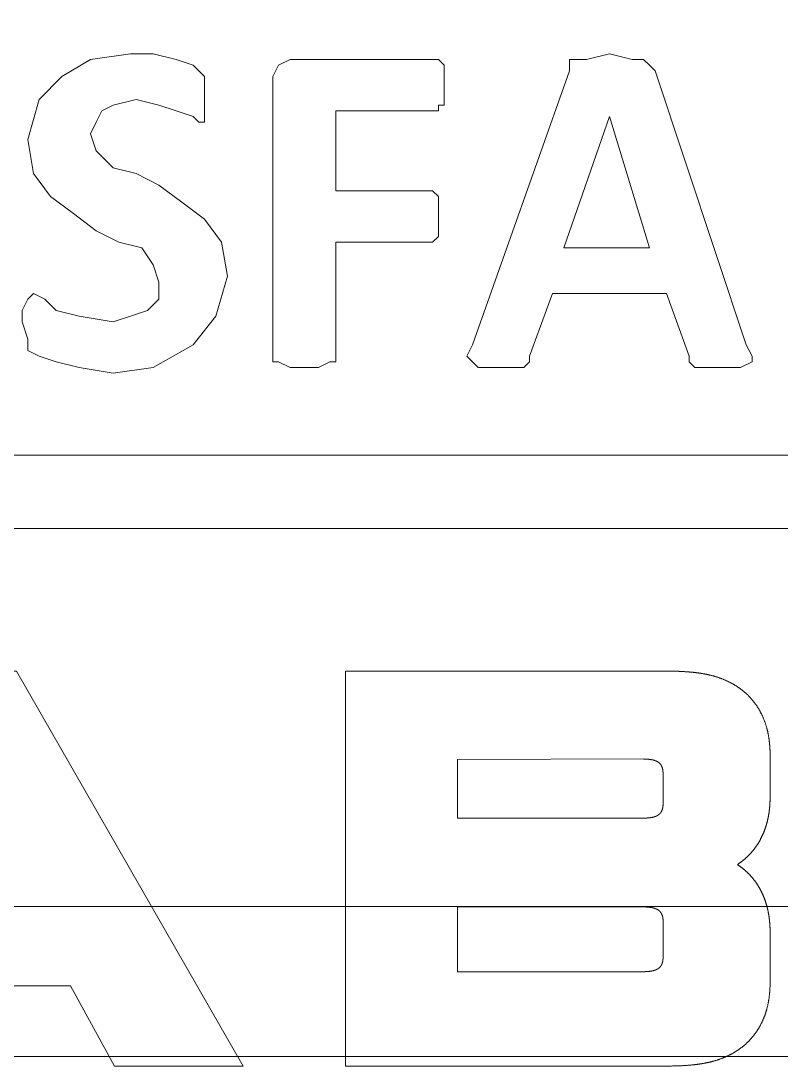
# Model space of a CAD drawing. Header units: millimetres. Extents: x 0 to 85, y -110 to 0.
# Drawn here: x 64.95 to 70.02, y -52.06 to -45.1 of the extents above; entities that cross this region are included whole.
import ezdxf

# ---------------------------------------------------------------- set-up
doc = ezdxf.new("R2010")
doc.units = ezdxf.units.MM
doc.header["$LTSCALE"] = 25.4
doc.layers.add('engraving', color=3, linetype='Continuous', lineweight=5)
doc.layers.add('helper', color=1, linetype='Continuous', lineweight=5)

msp = doc.modelspace()

# ---------------------------------------------------------------- linework, layer by layer
at = {"layer": 'engraving'}
for points in [[(44.5601, -38.3994), (44.5601, -48.4813), (83.4617, -48.4813), (83.4617, -38.3994)], [(45.0475, -38.8868), (45.0475, -47.9938), (82.9742, -47.9938), (82.9742, -38.8868)], [(62.7766, -52.0636), (63.5625, -52.0636), (63.8466, -51.5283), (65.283, -51.5283), (65.5766, -52.0636), (66.434, -52.0636), (64.9245, -49.4321), (64.2658, -49.4321)]]:
    msp.add_lwpolyline(points, close=True, dxfattribs=at)
at = {"layer": 'engraving', "lineweight": 0}
for points in [[(66.177, -45.6243), (66.177, -45.6243), (66.177, -45.5483), (66.177, -45.4723), (66.139, -45.4343), (66.101, -45.3963), (65.987, -45.3583), (65.835, -45.3203), (65.683, -45.3203), (65.417, -45.3583), (65.227, -45.4723), (65.075, -45.6243), (64.9989, -45.8903), (65.0369, -46.1183), (65.151, -46.2704), (65.303, -46.3844), (65.455, -46.4984), (65.607, -46.5744), (65.759, -46.6124), (65.835, -46.7264), (65.873, -46.8404), (65.873, -46.9544), (65.797, -47.0304), (65.683, -47.0684), (65.569, -47.1064), (65.341, -47.0684), (65.189, -47.0304), (65.113, -46.9544), (65.0369, -46.9164), (64.9989, -46.9544), (64.9609, -47.0304), (64.9609, -47.1064), (64.9989, -47.2204), (64.9989, -47.2964), (65.075, -47.3344), (65.189, -47.3724), (65.341, -47.4104), (65.569, -47.4484), (65.835, -47.4104), (66.101, -47.2584), (66.253, -47.0684), (66.3291, -46.8024), (66.291, -46.5744), (66.177, -46.4224), (66.025, -46.3084), (65.873, -46.1943), (65.721, -46.1183), (65.569, -46.0803), (65.455, -45.9663), (65.417, -45.8523), (65.455, -45.7763), (65.493, -45.7003), (65.569, -45.6623), (65.721, -45.6243), (65.873, -45.6623), (65.987, -45.7003), (66.101, -45.7383), (66.139, -45.7763), (66.177, -45.7763), (66.177, -45.7383), (66.177, -45.7003)], [(69.1793, -45.4343), (69.1413, -45.3963), (69.1033, -45.3583), (69.0273, -45.3583), (68.8753, -45.3203), (68.7232, -45.3583), (68.6472, -45.3583), (68.6092, -45.3583), (68.6092, -45.4343), (67.9632, -47.2584), (67.9252, -47.3344), (67.9632, -47.3724), (68.0012, -47.4104), (68.1152, -47.4104), (68.2292, -47.4104), (68.3052, -47.4104), (68.3432, -47.3724), (68.3432, -47.3344), (68.4952, -46.9164), (69.2553, -46.9164), (69.4073, -47.3344), (69.4073, -47.3724), (69.4453, -47.4104), (69.5213, -47.4104), (69.6353, -47.4104), (69.7493, -47.4104), (69.8253, -47.3724), (69.8253, -47.3344), (69.7873, -47.2584)], [(67.7352, -45.3583), (66.7471, -45.3583), (66.6711, -45.3963), (66.6331, -45.4723), (66.6331, -47.3344), (66.6331, -47.3724), (66.6711, -47.3724), (66.7471, -47.4104), (66.8611, -47.4104), (66.9371, -47.4104), (67.0131, -47.3724), (67.0511, -47.3724), (67.0511, -47.3344), (67.0511, -46.5744), (67.6972, -46.5744), (67.6972, -46.5744), (67.7352, -46.5364), (67.7352, -46.4984), (67.7352, -46.4224), (67.7352, -46.3084), (67.7352, -46.2704), (67.6972, -46.2323), (67.6972, -46.2323), (67.0511, -46.2323), (67.0511, -45.7003), (67.7352, -45.7003), (67.7352, -45.6623), (67.7732, -45.6623), (67.7732, -45.5863), (67.7732, -45.5103), (67.7732, -45.4343), (67.7732, -45.3963), (67.7352, -45.3583)], [(68.5712, -46.6124), (68.8753, -45.7383), (69.1413, -46.6124)]]:
    msp.add_lwpolyline(points, close=True, dxfattribs=at)
at = {"layer": 'engraving'}
for points in [[(67.1162, -49.4321), (67.1162, -52.0636), (69.2565, -52.0636), (69.265, -52.0634), (69.2731, -52.0633), (69.2808, -52.0631), (69.288, -52.063), (69.2949, -52.0628), (69.3014, -52.0627), (69.3076, -52.0625), (69.3134, -52.0624), (69.3189, -52.0622), (69.3241, -52.0621), (69.3291, -52.0619), (69.3338, -52.0618), (69.3382, -52.0616), (69.3425, -52.0615), (69.3465, -52.0613), (69.3503, -52.0612), (69.354, -52.061), (69.3575, -52.0608), (69.3609, -52.0607), (69.3641, -52.0605), (69.3673, -52.0603), (69.3704, -52.0601), (69.3734, -52.06), (69.3764, -52.0598), (69.3793, -52.0596), (69.3822, -52.0594), (69.3852, -52.0592), (69.3881, -52.059), (69.391, -52.0588), (69.394, -52.0585), (69.3969, -52.0583), (69.3999, -52.0581), (69.4028, -52.0579), (69.4058, -52.0576), (69.4088, -52.0574), (69.4117, -52.0571), (69.4147, -52.0569), (69.4177, -52.0566), (69.4207, -52.0563), (69.4236, -52.0561), (69.4266, -52.0558), (69.4296, -52.0555), (69.4326, -52.0552), (69.4356, -52.0549), (69.4386, -52.0545), (69.4417, -52.0542), (69.4447, -52.0539), (69.4477, -52.0535), (69.4507, -52.0532), (69.4537, -52.0528), (69.4568, -52.0524), (69.4598, -52.052), (69.4628, -52.0517), (69.4659, -52.0512), (69.4689, -52.0508), (69.472, -52.0504), (69.475, -52.05), (69.4781, -52.0495), (69.4812, -52.0491), (69.4842, -52.0486), (69.4873, -52.0481), (69.4904, -52.0476), (69.4934, -52.0471), (69.4965, -52.0466), (69.4996, -52.0461), (69.5027, -52.0455), (69.5058, -52.045), (69.5088, -52.0444), (69.5119, -52.0438), (69.515, -52.0432), (69.5181, -52.0426), (69.5212, -52.042), (69.5243, -52.0414), (69.5274, -52.0407), (69.5306, -52.04), (69.5337, -52.0394), (69.5368, -52.0387), (69.5399, -52.0379), (69.543, -52.0372), (69.5461, -52.0365), (69.5493, -52.0357), (69.5524, -52.0349), (69.5555, -52.0341), (69.5586, -52.0333), (69.5618, -52.0325), (69.5649, -52.0316), (69.568, -52.0308), (69.5712, -52.0299), (69.5743, -52.029), (69.5774, -52.0281), (69.5806, -52.0271), (69.5837, -52.0262), (69.5868, -52.0252), (69.5899, -52.0242), (69.5931, -52.0232), (69.5962, -52.0222), (69.5993, -52.0212), (69.6024, -52.0201), (69.6055, -52.0191), (69.6086, -52.018), (69.6117, -52.0169), (69.6148, -52.0157), (69.6179, -52.0146), (69.621, -52.0134), (69.6241, -52.0122), (69.6272, -52.011), (69.6303, -52.0098), (69.6333, -52.0086), (69.6364, -52.0073), (69.6395, -52.0061), (69.6425, -52.0048), (69.6456, -52.0035), (69.6486, -52.0021), (69.6517, -52.0008), (69.6547, -51.9994), (69.6578, -51.998), (69.6608, -51.9966), (69.6638, -51.9952), (69.6668, -51.9937), (69.6698, -51.9923), (69.6729, -51.9908), (69.6759, -51.9893), (69.6788, -51.9878), (69.6818, -51.9862), (69.6848, -51.9847), (69.6878, -51.9831), (69.6908, -51.9815), (69.6937, -51.9798), (69.6967, -51.9782), (69.6996, -51.9765), (69.7026, -51.9748), (69.7055, -51.9731), (69.7084, -51.9714), (69.7113, -51.9697), (69.7142, -51.9679), (69.7171, -51.9661), (69.72, -51.9643), (69.7229, -51.9624), (69.7258, -51.9606), (69.7286, -51.9587), (69.7315, -51.9568), (69.7343, -51.9549), (69.7372, -51.9529), (69.74, -51.951), (69.7428, -51.949), (69.7456, -51.947), (69.7484, -51.9449), (69.7512, -51.9429), (69.7539, -51.9408), (69.7567, -51.9387), (69.7594, -51.9366), (69.7622, -51.9344), (69.7649, -51.9322), (69.7676, -51.9301), (69.7703, -51.9278), (69.773, -51.9256), (69.7756, -51.9233), (69.7783, -51.921), (69.7809, -51.9187), (69.7835, -51.9164), (69.7861, -51.9141), (69.7887, -51.9117), (69.7913, -51.9093), (69.7938, -51.9069), (69.7963, -51.9045), (69.7988, -51.902), (69.8013, -51.8995), (69.8038, -51.8971), (69.8063, -51.8946), (69.8087, -51.892), (69.8111, -51.8895), (69.8135, -51.8869), (69.8159, -51.8843), (69.8182, -51.8817), (69.8206, -51.8791), (69.8229, -51.8765), (69.8252, -51.8738), (69.8275, -51.8711), (69.8297, -51.8684), (69.8319, -51.8657), (69.8342, -51.863), (69.8364, -51.8603), (69.8385, -51.8575), (69.8407, -51.8547), (69.8428, -51.8519), (69.8449, -51.8491), (69.847, -51.8462), (69.8491, -51.8434), (69.8511, -51.8405), (69.8531, -51.8376), (69.8551, -51.8347), (69.8571, -51.8318), (69.8591, -51.8289), (69.861, -51.8259), (69.8629, -51.823), (69.8647, -51.82), (69.8666, -51.8171), (69.8684, -51.8141), (69.8702, -51.8111), (69.872, -51.8081), (69.8737, -51.8051), (69.8754, -51.8021), (69.8771, -51.7991), (69.8788, -51.796), (69.8804, -51.793), (69.8821, -51.79), (69.8837, -51.7869), (69.8852, -51.7838), (69.8868, -51.7808), (69.8883, -51.7777), (69.8898, -51.7746), (69.8913, -51.7715), (69.8928, -51.7684), (69.8942, -51.7653), (69.8956, -51.7622), (69.897, -51.7591), (69.8984, -51.756), (69.8997, -51.7529), (69.9011, -51.7498), (69.9024, -51.7466), (69.9036, -51.7435), (69.9049, -51.7403), (69.9061, -51.7372), (69.9074, -51.7341), (69.9086, -51.7309), (69.9097, -51.7277), (69.9109, -51.7246), (69.912, -51.7214), (69.9131, -51.7182), (69.9142, -51.715), (69.9153, -51.7118), (69.9164, -51.7087), (69.9174, -51.7055), (69.9184, -51.7023), (69.9194, -51.6991), (69.9204, -51.6958), (69.9213, -51.6926), (69.9223, -51.6894), (69.9232, -51.6862), (69.9241, -51.683), (69.9249, -51.6797), (69.9258, -51.6765), (69.9266, -51.6732), (69.9274, -51.67), (69.9282, -51.6668), (69.929, -51.6635), (69.9298, -51.6603), (69.9305, -51.657), (69.9312, -51.6537), (69.9319, -51.6505), (69.9326, -51.6472), (69.9332, -51.644), (69.9339, -51.6407), (69.9345, -51.6374), (69.9351, -51.6341), (69.9357, -51.6309), (69.9362, -51.6276), (69.9368, -51.6243), (69.9373, -51.621), (69.9378, -51.6178), (69.9383, -51.6145), (69.9387, -51.6113), (69.9392, -51.608), (69.9396, -51.6048), (69.94, -51.6016), (69.9404, -51.5984), (69.9407, -51.5952), (69.9411, -51.592), (69.9414, -51.5888), (69.9418, -51.5857), (69.9421, -51.5825), (69.9424, -51.5794), (69.9426, -51.5763), (69.9429, -51.5731), (69.9432, -51.57), (69.9434, -51.567), (69.9436, -51.5639), (69.9438, -51.5608), (69.9441, -51.5578), (69.9443, -51.5547), (69.9444, -51.5517), (69.9446, -51.5487), (69.9448, -51.5457), (69.945, -51.5426), (69.9451, -51.5396), (69.9453, -51.5366), (69.9454, -51.5336), (69.9456, -51.5305), (69.9457, -51.5275), (69.9459, -51.5244), (69.946, -51.5213), (69.9461, -51.5182), (69.9462, -51.5151), (69.9464, -51.512), (69.9465, -51.5088), (69.9466, -51.5057), (69.9467, -51.5024), (69.9468, -51.4992), (69.9469, -51.4959), (69.9471, -51.181), (69.947, -51.1789), (69.9469, -51.1769), (69.9469, -51.1748), (69.9468, -51.1727), (69.9467, -51.1706), (69.9466, -51.1685), (69.9465, -51.1664), (69.9464, -51.1643), (69.9463, -51.1622), (69.9463, -51.16), (69.9462, -51.1579), (69.9461, -51.1558), (69.946, -51.1536), (69.9459, -51.1515), (69.9458, -51.1493), (69.9457, -51.1471), (69.9456, -51.1449), (69.9455, -51.1427), (69.9453, -51.1406), (69.9452, -51.1384), (69.9451, -51.1361), (69.945, -51.1339), (69.9448, -51.1317), (69.9447, -51.1295), (69.9446, -51.1272), (69.9444, -51.125), (69.9443, -51.1227), (69.9441, -51.1205), (69.944, -51.1182), (69.9438, -51.116), (69.9436, -51.1137), (69.9434, -51.1114), (69.9433, -51.1091), (69.9431, -51.1068), (69.9429, -51.1045), (69.9427, -51.1022), (69.9424, -51.0999), (69.9422, -51.0975), (69.942, -51.0952), (69.9418, -51.0929), (69.9415, -51.0905), (69.9413, -51.0882), (69.941, -51.0858), (69.9407, -51.0835), (69.9405, -51.0811), (69.9402, -51.0787), (69.9399, -51.0763), (69.9396, -51.0739), (69.9392, -51.0715), (69.9389, -51.0691), (69.9386, -51.0667), (69.9382, -51.0643), (69.9379, -51.0619), (69.9375, -51.0595), (69.9371, -51.057), (69.9367, -51.0546), (69.9363, -51.0522), (69.9359, -51.0497), (69.9355, -51.0473), (69.935, -51.0449), (69.9346, -51.0425), (69.9341, -51.04), (69.9336, -51.0376), (69.9332, -51.0352), (69.9327, -51.0328), (69.9322, -51.0304), (69.9317, -51.0279), (69.9311, -51.0255), (69.9306, -51.0231), (69.9301, -51.0207), (69.9295, -51.0183), (69.9289, -51.0159), (69.9284, -51.0135), (69.9278, -51.0111), (69.9272, -51.0087), (69.9266, -51.0063), (69.9259, -51.0039), (69.9253, -51.0015), (69.9247, -50.9991), (69.924, -50.9967), (69.9233, -50.9943), (69.9227, -50.9919), (69.922, -50.9895), (69.9213, -50.9871), (69.9206, -50.9847), (69.9199, -50.9824), (69.9191, -50.98), (69.9184, -50.9776), (69.9176, -50.9752), (69.9169, -50.9729), (69.9161, -50.9705), (69.9153, -50.9681), (69.9145, -50.9658), (69.9137, -50.9634), (69.9129, -50.961), (69.9121, -50.9587), (69.9112, -50.9563), (69.9104, -50.954), (69.9095, -50.9516), (69.9086, -50.9493), (69.9077, -50.947), (69.9068, -50.9446), (69.9059, -50.9423), (69.905, -50.94), (69.9041, -50.9376), (69.9031, -50.9353), (69.9022, -50.933), (69.9012, -50.9307), (69.9002, -50.9284), (69.8992, -50.926), (69.8982, -50.9237), (69.8972, -50.9214), (69.8962, -50.9191), (69.8951, -50.9168), (69.8941, -50.9145), (69.893, -50.9122), (69.8919, -50.9099), (69.8908, -50.9076), (69.8897, -50.9053), (69.8886, -50.9031), (69.8875, -50.9008), (69.8864, -50.8985), (69.8852, -50.8962), (69.884, -50.894), (69.8828, -50.8917), (69.8817, -50.8894), (69.8804, -50.8872), (69.8792, -50.8849), (69.878, -50.8827), (69.8767, -50.8804), (69.8755, -50.8782), (69.8742, -50.876), (69.8729, -50.8737), (69.8716, -50.8715), (69.8703, -50.8693), (69.869, -50.8671), (69.8676, -50.8649), (69.8663, -50.8627), (69.8649, -50.8605), (69.8635, -50.8583), (69.8621, -50.8561), (69.8607, -50.8539), (69.8593, -50.8517), (69.8579, -50.8496), (69.8564, -50.8474), (69.8549, -50.8452), (69.8535, -50.8431), (69.852, -50.8409), (69.8505, -50.8388), (69.8489, -50.8367), (69.8474, -50.8346), (69.8459, -50.8325), (69.8443, -50.8304), (69.8427, -50.8283), (69.8412, -50.8262), (69.8396, -50.8241), (69.838, -50.8221), (69.8363, -50.82), (69.8347, -50.818), (69.8331, -50.816), (69.8314, -50.8139), (69.8298, -50.8119), (69.8281, -50.8099), (69.8264, -50.808), (69.8247, -50.806), (69.823, -50.804), (69.8213, -50.8021), (69.8196, -50.8001), (69.8178, -50.7982), (69.8161, -50.7962), (69.8143, -50.7943), (69.8126, -50.7924), (69.8108, -50.7905), (69.809, -50.7886), (69.8072, -50.7868), (69.8054, -50.7849), (69.8036, -50.783), (69.8017, -50.7812), (69.7999, -50.7794), (69.798, -50.7776), (69.7962, -50.7757), (69.7943, -50.7739), (69.7924, -50.7722), (69.7905, -50.7704), (69.7886, -50.7686), (69.7867, -50.7669), (69.7848, -50.7651), (69.7829, -50.7634), (69.7809, -50.7617), (69.779, -50.7599), (69.777, -50.7582), (69.775, -50.7566), (69.773, -50.7549), (69.7711, -50.7532), (69.7691, -50.7516), (69.7671, -50.7499), (69.7651, -50.7483), (69.763, -50.7467), (69.761, -50.7451), (69.759, -50.7435), (69.757, -50.7419), (69.7549, -50.7404), (69.7529, -50.7388), (69.7508, -50.7373), (69.7488, -50.7358), (69.7467, -50.7343), (69.7446, -50.7328), (69.7425, -50.7313), (69.7405, -50.7298), (69.7384, -50.7283), (69.7363, -50.7269), (69.7342, -50.7254), (69.7321, -50.724), (69.73, -50.7226), (69.7278, -50.7212), (69.73, -50.7198), (69.7321, -50.7184), (69.7342, -50.717), (69.7363, -50.7155), (69.7384, -50.7141), (69.7405, -50.7126), (69.7425, -50.7111), (69.7446, -50.7097), (69.7467, -50.7082), (69.7488, -50.7066), (69.7508, -50.7051), (69.7529, -50.7036), (69.7549, -50.702), (69.757, -50.7005), (69.759, -50.6989), (69.761, -50.6973), (69.763, -50.6957), (69.7651, -50.6941), (69.7671, -50.6925), (69.7691, -50.6908), (69.7711, -50.6892), (69.773, -50.6875), (69.775, -50.6859), (69.777, -50.6842), (69.779, -50.6825), (69.7809, -50.6808), (69.7829, -50.679), (69.7848, -50.6773), (69.7867, -50.6756), (69.7886, -50.6738), (69.7905, -50.672), (69.7924, -50.6703), (69.7943, -50.6685), (69.7962, -50.6667), (69.798, -50.6649), (69.7999, -50.663), (69.8017, -50.6612), (69.8036, -50.6594), (69.8054, -50.6575), (69.8072, -50.6556), (69.809, -50.6538), (69.8108, -50.6519), (69.8126, -50.65), (69.8143, -50.6481), (69.8161, -50.6462), (69.8178, -50.6442), (69.8196, -50.6423), (69.8213, -50.6404), (69.823, -50.6384), (69.8247, -50.6364), (69.8264, -50.6345), (69.8281, -50.6325), (69.8298, -50.6305), (69.8314, -50.6285), (69.8331, -50.6264), (69.8347, -50.6244), (69.8363, -50.6224), (69.838, -50.6203), (69.8396, -50.6183), (69.8412, -50.6162), (69.8427, -50.6141), (69.8443, -50.612), (69.8459, -50.61), (69.8474, -50.6078), (69.8489, -50.6057), (69.8505, -50.6036), (69.852, -50.6015), (69.8535, -50.5993), (69.8549, -50.5972), (69.8564, -50.595), (69.8579, -50.5929), (69.8593, -50.5907), (69.8607, -50.5885), (69.8621, -50.5863), (69.8635, -50.5841), (69.8649, -50.5819), (69.8663, -50.5797), (69.8676, -50.5775), (69.869, -50.5753), (69.8703, -50.5731), (69.8716, -50.5709), (69.8729, -50.5687), (69.8742, -50.5665), (69.8755, -50.5642), (69.8767, -50.562), (69.878, -50.5597), (69.8792, -50.5575), (69.8804, -50.5552), (69.8817, -50.553), (69.8828, -50.5507), (69.884, -50.5485), (69.8852, -50.5462), (69.8864, -50.5439), (69.8875, -50.5416), (69.8886, -50.5394), (69.8897, -50.5371), (69.8908, -50.5348), (69.8919, -50.5325), (69.893, -50.5302), (69.8941, -50.5279), (69.8951, -50.5256), (69.8962, -50.5233), (69.8972, -50.521), (69.8982, -50.5187), (69.8992, -50.5164), (69.9002, -50.5141), (69.9012, -50.5117), (69.9022, -50.5094), (69.9031, -50.5071), (69.9041, -50.5048), (69.905, -50.5024), (69.9059, -50.5001), (69.9068, -50.4978), (69.9077, -50.4954), (69.9086, -50.4931), (69.9095, -50.4908), (69.9104, -50.4884), (69.9112, -50.4861), (69.9121, -50.4837), (69.9129, -50.4814), (69.9137, -50.479), (69.9145, -50.4767), (69.9153, -50.4743), (69.9161, -50.4719), (69.9169, -50.4696), (69.9176, -50.4672), (69.9184, -50.4648), (69.9191, -50.4624), (69.9199, -50.4601), (69.9206, -50.4577), (69.9213, -50.4553), (69.922, -50.4529), (69.9227, -50.4505), (69.9233, -50.4481), (69.924, -50.4457), (69.9247, -50.4433), (69.9253, -50.441), (69.9259, -50.4386), (69.9266, -50.4362), (69.9272, -50.4338), (69.9278, -50.4313), (69.9284, -50.4289), (69.9289, -50.4265), (69.9295, -50.4241), (69.9301, -50.4217), (69.9306, -50.4193), (69.9311, -50.4169), (69.9317, -50.4145), (69.9322, -50.4121), (69.9327, -50.4096), (69.9332, -50.4072), (69.9336, -50.4048), (69.9341, -50.4024), (69.9346, -50.4), (69.935, -50.3975), (69.9355, -50.3951), (69.9359, -50.3927), (69.9363, -50.3902), (69.9367, -50.3878), (69.9371, -50.3854), (69.9375, -50.383), (69.9379, -50.3805), (69.9382, -50.3781), (69.9386, -50.3757), (69.9389, -50.3733), (69.9392, -50.3709), (69.9396, -50.3685), (69.9399, -50.3661), (69.9402, -50.3637), (69.9405, -50.3613), (69.9407, -50.359), (69.941, -50.3566), (69.9413, -50.3542), (69.9415, -50.3519), (69.9418, -50.3495), (69.942, -50.3472), (69.9422, -50.3449), (69.9424, -50.3425), (69.9427, -50.3402), (69.9429, -50.3379), (69.9431, -50.3356), (69.9433, -50.3333), (69.9434, -50.331), (69.9436, -50.3287), (69.9438, -50.3265), (69.944, -50.3242), (69.9441, -50.3219), (69.9443, -50.3197), (69.9444, -50.3174), (69.9446, -50.3152), (69.9447, -50.3129), (69.9448, -50.3107), (69.945, -50.3085), (69.9451, -50.3063), (69.9452, -50.3041), (69.9453, -50.3019), (69.9455, -50.2997), (69.9456, -50.2975), (69.9457, -50.2953), (69.9458, -50.2932), (69.9459, -50.291), (69.946, -50.2889), (69.9461, -50.2867), (69.9462, -50.2846), (69.9463, -50.2825), (69.9463, -50.2804), (69.9464, -50.2783), (69.9465, -50.2762), (69.9466, -50.2741), (69.9467, -50.272), (69.9468, -50.27), (69.9468, -50.2679), (69.9469, -50.2659), (69.947, -50.2638), (69.9471, -50.2618), (69.9469, -49.9997), (69.9468, -49.9965), (69.9467, -49.9932), (69.9466, -49.99), (69.9465, -49.9868), (69.9464, -49.9837), (69.9462, -49.9806), (69.9461, -49.9774), (69.946, -49.9744), (69.9459, -49.9713), (69.9457, -49.9682), (69.9456, -49.9652), (69.9454, -49.9621), (69.9453, -49.9591), (69.9451, -49.9561), (69.945, -49.953), (69.9448, -49.95), (69.9446, -49.947), (69.9444, -49.944), (69.9443, -49.9409), (69.9441, -49.9379), (69.9438, -49.9349), (69.9436, -49.9318), (69.9434, -49.9287), (69.9432, -49.9256), (69.9429, -49.9225), (69.9426, -49.9194), (69.9424, -49.9163), (69.9421, -49.9132), (69.9418, -49.91), (69.9414, -49.9069), (69.9411, -49.9037), (69.9407, -49.9005), (69.9404, -49.8973), (69.94, -49.8941), (69.9396, -49.8909), (69.9392, -49.8877), (69.9387, -49.8844), (69.9383, -49.8812), (69.9378, -49.8779), (69.9373, -49.8746), (69.9368, -49.8714), (69.9362, -49.8681), (69.9357, -49.8648), (69.9351, -49.8615), (69.9345, -49.8583), (69.9339, -49.855), (69.9332, -49.8517), (69.9326, -49.8485), (69.9319, -49.8452), (69.9312, -49.8419), (69.9305, -49.8387), (69.9298, -49.8354), (69.929, -49.8322), (69.9282, -49.8289), (69.9274, -49.8257), (69.9266, -49.8224), (69.9258, -49.8192), (69.9249, -49.816), (69.9241, -49.8127), (69.9232, -49.8095), (69.9223, -49.8063), (69.9213, -49.8031), (69.9204, -49.7998), (69.9194, -49.7966), (69.9184, -49.7934), (69.9174, -49.7902), (69.9164, -49.787), (69.9153, -49.7838), (69.9142, -49.7806), (69.9131, -49.7775), (69.912, -49.7743), (69.9109, -49.7711), (69.9097, -49.7679), (69.9086, -49.7648), (69.9074, -49.7616), (69.9061, -49.7585), (69.9049, -49.7553), (69.9036, -49.7522), (69.9024, -49.7491), (69.9011, -49.7459), (69.8997, -49.7428), (69.8984, -49.7397), (69.897, -49.7366), (69.8956, -49.7335), (69.8942, -49.7303), (69.8928, -49.7272), (69.8913, -49.7242), (69.8898, -49.7211), (69.8883, -49.718), (69.8868, -49.7149), (69.8852, -49.7118), (69.8837, -49.7088), (69.8821, -49.7057), (69.8804, -49.7027), (69.8788, -49.6996), (69.8771, -49.6966), (69.8754, -49.6936), (69.8737, -49.6906), (69.872, -49.6876), (69.8702, -49.6846), (69.8684, -49.6816), (69.8666, -49.6786), (69.8647, -49.6756), (69.8629, -49.6727), (69.861, -49.6697), (69.8591, -49.6668), (69.8571, -49.6639), (69.8551, -49.661), (69.8531, -49.6581), (69.8511, -49.6552), (69.8491, -49.6523), (69.847, -49.6494), (69.8449, -49.6466), (69.8428, -49.6438), (69.8407, -49.641), (69.8385, -49.6382), (69.8364, -49.6354), (69.8342, -49.6327), (69.8319, -49.63), (69.8297, -49.6272), (69.8275, -49.6245), (69.8252, -49.6219), (69.8229, -49.6192), (69.8206, -49.6166), (69.8182, -49.614), (69.8159, -49.6113), (69.8135, -49.6088), (69.8111, -49.6062), (69.8087, -49.6037), (69.8063, -49.6011), (69.8038, -49.5986), (69.8013, -49.5961), (69.7988, -49.5937), (69.7963, -49.5912), (69.7938, -49.5888), (69.7913, -49.5864), (69.7887, -49.584), (69.7861, -49.5816), (69.7835, -49.5793), (69.7809, -49.5769), (69.7783, -49.5746), (69.7756, -49.5724), (69.773, -49.5701), (69.7703, -49.5678), (69.7676, -49.5656), (69.7649, -49.5634), (69.7622, -49.5613), (69.7594, -49.5591), (69.7567, -49.557), (69.7539, -49.5549), (69.7512, -49.5528), (69.7484, -49.5508), (69.7456, -49.5487), (69.7428, -49.5467), (69.74, -49.5447), (69.7372, -49.5427), (69.7343, -49.5408), (69.7315, -49.5389), (69.7286, -49.537), (69.7258, -49.5351), (69.7229, -49.5332), (69.72, -49.5314), (69.7171, -49.5296), (69.7142, -49.5278), (69.7113, -49.526), (69.7084, -49.5243), (69.7055, -49.5226), (69.7026, -49.5208), (69.6996, -49.5192), (69.6967, -49.5175), (69.6937, -49.5158), (69.6908, -49.5142), (69.6878, -49.5126), (69.6848, -49.511), (69.6818, -49.5095), (69.6788, -49.5079), (69.6759, -49.5064), (69.6729, -49.5049), (69.6698, -49.5034), (69.6668, -49.5019), (69.6638, -49.5005), (69.6608, -49.4991), (69.6578, -49.4977), (69.6547, -49.4963), (69.6517, -49.4949), (69.6486, -49.4936), (69.6456, -49.4922), (69.6425, -49.4909), (69.6395, -49.4896), (69.6364, -49.4884), (69.6333, -49.4871), (69.6303, -49.4859), (69.6272, -49.4846), (69.6241, -49.4834), (69.621, -49.4823), (69.6179, -49.4811), (69.6148, -49.48), (69.6117, -49.4788), (69.6086, -49.4777), (69.6055, -49.4766), (69.6024, -49.4756), (69.5993, -49.4745), (69.5962, -49.4735), (69.5931, -49.4724), (69.5899, -49.4714), (69.5868, -49.4705), (69.5837, -49.4695), (69.5806, -49.4685), (69.5774, -49.4676), (69.5743, -49.4667), (69.5712, -49.4658), (69.568, -49.4649), (69.5649, -49.464), (69.5618, -49.4632), (69.5586, -49.4624), (69.5555, -49.4616), (69.5524, -49.4608), (69.5493, -49.46), (69.5461, -49.4592), (69.543, -49.4585), (69.5399, -49.4577), (69.5368, -49.457), (69.5337, -49.4563), (69.5306, -49.4556), (69.5274, -49.455), (69.5243, -49.4543), (69.5212, -49.4537), (69.5181, -49.4531), (69.515, -49.4525), (69.5119, -49.4519), (69.5088, -49.4513), (69.5058, -49.4507), (69.5027, -49.4502), (69.4996, -49.4496), (69.4965, -49.4491), (69.4934, -49.4486), (69.4904, -49.4481), (69.4873, -49.4476), (69.4842, -49.4471), (69.4812, -49.4466), (69.4781, -49.4462), (69.475, -49.4457), (69.472, -49.4453), (69.4689, -49.4448), (69.4659, -49.4444), (69.4628, -49.444), (69.4598, -49.4436), (69.4568, -49.4433), (69.4537, -49.4429), (69.4507, -49.4425), (69.4477, -49.4422), (69.4447, -49.4418), (69.4417, -49.4415), (69.4386, -49.4412), (69.4356, -49.4408), (69.4326, -49.4405), (69.4296, -49.4402), (69.4266, -49.4399), (69.4236, -49.4396), (69.4207, -49.4394), (69.4177, -49.4391), (69.4147, -49.4388), (69.4117, -49.4386), (69.4088, -49.4383), (69.4058, -49.4381), (69.4028, -49.4378), (69.3999, -49.4376), (69.3969, -49.4374), (69.394, -49.4371), (69.391, -49.4369), (69.3881, -49.4367), (69.3852, -49.4365), (69.3822, -49.4363), (69.3793, -49.4361), (69.3764, -49.4359), (69.3735, -49.4357), (69.3705, -49.4355), (69.3676, -49.4354), (69.3647, -49.4352), (69.3618, -49.435), (69.3588, -49.4349), (69.3559, -49.4347), (69.3529, -49.4345), (69.35, -49.4344), (69.347, -49.4342), (69.344, -49.434), (69.341, -49.4339), (69.338, -49.4337), (69.335, -49.4336), (69.3319, -49.4334), (69.3288, -49.4333), (69.3257, -49.4331), (69.3226, -49.433), (69.3195, -49.4329), (69.3163, -49.4327), (69.3131, -49.4326), (69.3098, -49.4324), (69.3066, -49.4323), (69.3033, -49.4321), (67.1162, -49.4321)], [(67.863, -50.0202), (67.8632, -50.4121), (69.1057, -50.4121), (69.1045, -50.4121), (69.1041, -50.4121), (69.1043, -50.4121), (69.1048, -50.412), (69.1056, -50.412), (69.1065, -50.412), (69.1074, -50.4119), (69.1083, -50.4119), (69.1091, -50.4118), (69.11, -50.4118), (69.1109, -50.4117), (69.1117, -50.4117), (69.1126, -50.4117), (69.1134, -50.4116), (69.1143, -50.4116), (69.1151, -50.4115), (69.116, -50.4115), (69.1168, -50.4114), (69.1177, -50.4114), (69.1185, -50.4113), (69.1193, -50.4113), (69.1202, -50.4112), (69.121, -50.4112), (69.1218, -50.4111), (69.1226, -50.4111), (69.1235, -50.411), (69.1243, -50.411), (69.1251, -50.4109), (69.1259, -50.4109), (69.1267, -50.4108), (69.1275, -50.4107), (69.1283, -50.4107), (69.1291, -50.4106), (69.1299, -50.4106), (69.1307, -50.4105), (69.1315, -50.4104), (69.1322, -50.4104), (69.133, -50.4103), (69.1338, -50.4103), (69.1345, -50.4102), (69.1353, -50.4101), (69.1361, -50.4101), (69.1368, -50.41), (69.1376, -50.4099), (69.1383, -50.4098), (69.1391, -50.4098), (69.1398, -50.4097), (69.1406, -50.4096), (69.1413, -50.4095), (69.142, -50.4094), (69.1428, -50.4094), (69.1435, -50.4093), (69.1442, -50.4092), (69.1449, -50.4091), (69.1457, -50.409), (69.1464, -50.4089), (69.1471, -50.4088), (69.1478, -50.4087), (69.1485, -50.4087), (69.1492, -50.4086), (69.1499, -50.4085), (69.1506, -50.4084), (69.1513, -50.4083), (69.1519, -50.4082), (69.1526, -50.408), (69.1533, -50.4079), (69.154, -50.4078), (69.1546, -50.4077), (69.1553, -50.4076), (69.156, -50.4075), (69.1566, -50.4074), (69.1573, -50.4073), (69.1579, -50.4071), (69.1586, -50.407), (69.1592, -50.4069), (69.1598, -50.4068), (69.1605, -50.4067), (69.1611, -50.4065), (69.1617, -50.4064), (69.1624, -50.4063), (69.163, -50.4061), (69.1636, -50.406), (69.1642, -50.4059), (69.1648, -50.4057), (69.1654, -50.4056), (69.166, -50.4054), (69.1666, -50.4053), (69.1672, -50.4051), (69.1678, -50.405), (69.1684, -50.4048), (69.169, -50.4047), (69.1696, -50.4045), (69.1702, -50.4044), (69.1707, -50.4042), (69.1713, -50.4041), (69.1719, -50.4039), (69.1725, -50.4037), (69.173, -50.4036), (69.1736, -50.4034), (69.1742, -50.4032), (69.1747, -50.403), (69.1753, -50.4029), (69.1758, -50.4027), (69.1764, -50.4025), (69.177, -50.4023), (69.1775, -50.4021), (69.1781, -50.4019), (69.1786, -50.4017), (69.1792, -50.4015), (69.1797, -50.4013), (69.1802, -50.4011), (69.1808, -50.4009), (69.1813, -50.4007), (69.1819, -50.4005), (69.1824, -50.4003), (69.1829, -50.4001), (69.1834, -50.3999), (69.184, -50.3997), (69.1845, -50.3995), (69.185, -50.3992), (69.1855, -50.399), (69.1861, -50.3988), (69.1866, -50.3986), (69.1871, -50.3983), (69.1876, -50.3981), (69.1881, -50.3979), (69.1886, -50.3976), (69.1891, -50.3974), (69.1896, -50.3972), (69.1901, -50.3969), (69.1906, -50.3967), (69.1911, -50.3964), (69.1915, -50.3962), (69.192, -50.3959), (69.1925, -50.3957), (69.193, -50.3954), (69.1934, -50.3952), (69.1939, -50.3949), (69.1944, -50.3947), (69.1948, -50.3944), (69.1953, -50.3941), (69.1957, -50.3939), (69.1962, -50.3936), (69.1966, -50.3934), (69.1971, -50.3931), (69.1975, -50.3928), (69.198, -50.3925), (69.1984, -50.3923), (69.1988, -50.392), (69.1993, -50.3917), (69.1997, -50.3915), (69.2001, -50.3912), (69.2005, -50.3909), (69.2009, -50.3906), (69.2013, -50.3903), (69.2017, -50.3901), (69.2021, -50.3898), (69.2025, -50.3895), (69.2029, -50.3892), (69.2033, -50.3889), (69.2037, -50.3886), (69.2041, -50.3883), (69.2044, -50.388), (69.2048, -50.3878), (69.2052, -50.3875), (69.2055, -50.3872), (69.2059, -50.3869), (69.2063, -50.3866), (69.2066, -50.3863), (69.207, -50.386), (69.2073, -50.3857), (69.2076, -50.3854), (69.208, -50.3851), (69.2083, -50.3848), (69.2087, -50.3845), (69.209, -50.3842), (69.2093, -50.3838), (69.2096, -50.3835), (69.21, -50.3832), (69.2103, -50.3829), (69.2106, -50.3826), (69.2109, -50.3822), (69.2113, -50.3819), (69.2116, -50.3816), (69.2119, -50.3813), (69.2122, -50.3809), (69.2125, -50.3806), (69.2128, -50.3803), (69.2131, -50.3799), (69.2134, -50.3796), (69.2137, -50.3792), (69.214, -50.3789), (69.2143, -50.3786), (69.2146, -50.3782), (69.2149, -50.3779), (69.2151, -50.3775), (69.2154, -50.3772), (69.2157, -50.3768), (69.216, -50.3765), (69.2162, -50.3761), (69.2165, -50.3757), (69.2168, -50.3754), (69.217, -50.375), (69.2173, -50.3747), (69.2175, -50.3743), (69.2178, -50.3739), (69.218, -50.3736), (69.2183, -50.3732), (69.2185, -50.3728), (69.2188, -50.3724), (69.219, -50.3721), (69.2193, -50.3717), (69.2195, -50.3713), (69.2197, -50.3709), (69.22, -50.3705), (69.2202, -50.3701), (69.2205, -50.3697), (69.2207, -50.3693), (69.2209, -50.3689), (69.2212, -50.3684), (69.2214, -50.368), (69.2216, -50.3676), (69.2218, -50.3672), (69.2221, -50.3667), (69.2223, -50.3663), (69.2225, -50.3658), (69.2227, -50.3654), (69.223, -50.3649), (69.2232, -50.3645), (69.2234, -50.364), (69.2236, -50.3636), (69.2238, -50.3631), (69.224, -50.3626), (69.2242, -50.3622), (69.2244, -50.3617), (69.2247, -50.3612), (69.2249, -50.3607), (69.2251, -50.3602), (69.2253, -50.3597), (69.2255, -50.3593), (69.2256, -50.3588), (69.2258, -50.3583), (69.226, -50.3578), (69.2262, -50.3573), (69.2264, -50.3568), (69.2266, -50.3563), (69.2268, -50.3557), (69.2269, -50.3552), (69.2271, -50.3547), (69.2273, -50.3542), (69.2275, -50.3537), (69.2276, -50.3532), (69.2278, -50.3527), (69.2279, -50.3521), (69.2281, -50.3516), (69.2283, -50.3511), (69.2284, -50.3506), (69.2286, -50.35), (69.2287, -50.3495), (69.2289, -50.349), (69.229, -50.3484), (69.2291, -50.3479), (69.2293, -50.3474), (69.2294, -50.3468), (69.2295, -50.3463), (69.2297, -50.3458), (69.2298, -50.3452), (69.2299, -50.3447), (69.23, -50.3441), (69.2301, -50.3436), (69.2303, -50.3431), (69.2304, -50.3425), (69.2305, -50.342), (69.2306, -50.3414), (69.2307, -50.3409), (69.2308, -50.3403), (69.2309, -50.3398), (69.231, -50.3392), (69.2311, -50.3387), (69.2311, -50.3381), (69.2312, -50.3375), (69.2313, -50.337), (69.2314, -50.3364), (69.2315, -50.3358), (69.2315, -50.3352), (69.2316, -50.3346), (69.2317, -50.334), (69.2318, -50.3334), (69.2318, -50.3328), (69.2319, -50.3322), (69.232, -50.3315), (69.232, -50.3309), (69.2321, -50.3302), (69.2322, -50.3296), (69.2322, -50.3289), (69.2323, -50.3282), (69.2323, -50.3275), (69.2324, -50.3268), (69.2324, -50.3261), (69.2325, -50.3254), (69.2325, -50.3247), (69.2326, -50.324), (69.2326, -50.3232), (69.2327, -50.3225), (69.2327, -50.3217), (69.2328, -50.321), (69.2328, -50.3202), (69.2329, -50.3195), (69.2329, -50.3187), (69.2329, -50.318), (69.233, -50.3173), (69.233, -50.3166), (69.233, -50.3159), (69.2331, -50.3152), (69.2331, -50.3145), (69.2331, -50.3139), (69.2332, -50.3133), (69.2332, -50.3128), (69.2332, -50.3122), (69.2333, -50.3118), (69.2333, -50.3113), (69.2333, -50.3109), (69.2334, -50.3106), (69.2331, -50.1193), (69.2331, -50.1189), (69.2331, -50.1185), (69.233, -50.1181), (69.233, -50.1176), (69.233, -50.1171), (69.233, -50.1165), (69.2329, -50.1159), (69.2329, -50.1153), (69.2329, -50.1146), (69.2328, -50.114), (69.2328, -50.1133), (69.2328, -50.1126), (69.2327, -50.1118), (69.2327, -50.1111), (69.2326, -50.1103), (69.2326, -50.1096), (69.2326, -50.1088), (69.2325, -50.1081), (69.2325, -50.1073), (69.2324, -50.1066), (69.2324, -50.1059), (69.2323, -50.1051), (69.2323, -50.1044), (69.2322, -50.1037), (69.2322, -50.103), (69.2321, -50.1023), (69.2321, -50.1016), (69.232, -50.1009), (69.2319, -50.1003), (69.2319, -50.0996), (69.2318, -50.099), (69.2318, -50.0983), (69.2317, -50.0977), (69.2316, -50.097), (69.2316, -50.0964), (69.2315, -50.0958), (69.2314, -50.0952), (69.2313, -50.0946), (69.2313, -50.094), (69.2312, -50.0934), (69.2311, -50.0928), (69.231, -50.0923), (69.2309, -50.0917), (69.2308, -50.0912), (69.2307, -50.0906), (69.2307, -50.0901), (69.2306, -50.0895), (69.2305, -50.089), (69.2304, -50.0884), (69.2303, -50.0879), (69.2301, -50.0873), (69.23, -50.0868), (69.2299, -50.0862), (69.2298, -50.0857), (69.2297, -50.0851), (69.2296, -50.0846), (69.2294, -50.0841), (69.2293, -50.0835), (69.2292, -50.083), (69.2291, -50.0824), (69.2289, -50.0819), (69.2288, -50.0814), (69.2286, -50.0809), (69.2285, -50.0803), (69.2283, -50.0798), (69.2282, -50.0793), (69.228, -50.0787), (69.2279, -50.0782), (69.2277, -50.0777), (69.2276, -50.0772), (69.2274, -50.0767), (69.2272, -50.0761), (69.2271, -50.0756), (69.2269, -50.0751), (69.2267, -50.0746), (69.2265, -50.0741), (69.2264, -50.0736), (69.2262, -50.0731), (69.226, -50.0726), (69.2258, -50.0721), (69.2256, -50.0716), (69.2254, -50.0711), (69.2252, -50.0706), (69.225, -50.0701), (69.2248, -50.0696), (69.2246, -50.0691), (69.2244, -50.0686), (69.2242, -50.0681), (69.224, -50.0677), (69.2238, -50.0672), (69.2236, -50.0667), (69.2234, -50.0663), (69.2232, -50.0658), (69.223, -50.0653), (69.2227, -50.0649), (69.2225, -50.0644), (69.2223, -50.064), (69.2221, -50.0635), (69.2219, -50.0631), (69.2216, -50.0627), (69.2214, -50.0622), (69.2212, -50.0618), (69.2209, -50.0614), (69.2207, -50.061), (69.2205, -50.0606), (69.2202, -50.0601), (69.22, -50.0597), (69.2198, -50.0593), (69.2195, -50.0589), (69.2193, -50.0585), (69.219, -50.0581), (69.2188, -50.0578), (69.2186, -50.0574), (69.2183, -50.057), (69.2181, -50.0566), (69.2178, -50.0563), (69.2176, -50.0559), (69.2173, -50.0555), (69.2171, -50.0552), (69.2168, -50.0548), (69.2165, -50.0544), (69.2163, -50.0541), (69.216, -50.0537), (69.2157, -50.0534), (69.2155, -50.053), (69.2152, -50.0527), (69.2149, -50.0523), (69.2146, -50.052), (69.2144, -50.0516), (69.2141, -50.0513), (69.2138, -50.0509), (69.2135, -50.0506), (69.2132, -50.0502), (69.2129, -50.0499), (69.2126, -50.0496), (69.2123, -50.0492), (69.212, -50.0489), (69.2117, -50.0486), (69.2114, -50.0482), (69.211, -50.0479), (69.2107, -50.0476), (69.2104, -50.0473), (69.2101, -50.0469), (69.2098, -50.0466), (69.2094, -50.0463), (69.2091, -50.046), (69.2088, -50.0457), (69.2084, -50.0454), (69.2081, -50.045), (69.2078, -50.0447), (69.2074, -50.0444), (69.2071, -50.0441), (69.2067, -50.0438), (69.2064, -50.0435), (69.206, -50.0432), (69.2057, -50.0429), (69.2053, -50.0427), (69.205, -50.0424), (69.2046, -50.0421), (69.2042, -50.0418), (69.2038, -50.0415), (69.2035, -50.0412), (69.2031, -50.0409), (69.2027, -50.0406), (69.2023, -50.0403), (69.2019, -50.0401), (69.2015, -50.0398), (69.2011, -50.0395), (69.2007, -50.0392), (69.2003, -50.0389), (69.1999, -50.0386), (69.1995, -50.0384), (69.199, -50.0381), (69.1986, -50.0378), (69.1982, -50.0375), (69.1978, -50.0373), (69.1973, -50.037), (69.1969, -50.0367), (69.1964, -50.0365), (69.196, -50.0362), (69.1955, -50.0359), (69.1951, -50.0357), (69.1946, -50.0354), (69.1942, -50.0352), (69.1937, -50.0349), (69.1932, -50.0346), (69.1928, -50.0344), (69.1923, -50.0341), (69.1918, -50.0339), (69.1913, -50.0336), (69.1908, -50.0334), (69.1904, -50.0331), (69.1899, -50.0329), (69.1894, -50.0327), (69.1889, -50.0324), (69.1884, -50.0322), (69.1879, -50.0319), (69.1874, -50.0317), (69.1869, -50.0315), (69.1864, -50.0313), (69.1858, -50.031), (69.1853, -50.0308), (69.1848, -50.0306), (69.1843, -50.0304), (69.1838, -50.0301), (69.1832, -50.0299), (69.1827, -50.0297), (69.1822, -50.0295), (69.1816, -50.0293), (69.1811, -50.0291), (69.1806, -50.0289), (69.18, -50.0287), (69.1795, -50.0285), (69.1789, -50.0283), (69.1784, -50.0281), (69.1778, -50.0279), (69.1773, -50.0277), (69.1767, -50.0275), (69.1762, -50.0273), (69.1756, -50.0271), (69.1751, -50.027), (69.1745, -50.0268), (69.1739, -50.0266), (69.1734, -50.0264), (69.1728, -50.0263), (69.1723, -50.0261), (69.1717, -50.0259), (69.1711, -50.0258), (69.1705, -50.0256), (69.17, -50.0254), (69.1694, -50.0253), (69.1688, -50.0251), (69.1682, -50.025), (69.1676, -50.0248), (69.167, -50.0247), (69.1664, -50.0245), (69.1658, -50.0244), (69.1652, -50.0242), (69.1646, -50.0241), (69.164, -50.024), (69.1634, -50.0238), (69.1628, -50.0237), (69.1622, -50.0236), (69.1615, -50.0234), (69.1609, -50.0233), (69.1603, -50.0232), (69.1596, -50.023), (69.159, -50.0229), (69.1583, -50.0228), (69.1577, -50.0227), (69.1571, -50.0226), (69.1564, -50.0224), (69.1557, -50.0223), (69.1551, -50.0222), (69.1544, -50.0221), (69.1537, -50.022), (69.1531, -50.0219), (69.1524, -50.0218), (69.1517, -50.0217), (69.151, -50.0216), (69.1503, -50.0215), (69.1497, -50.0214), (69.149, -50.0213), (69.1483, -50.0212), (69.1476, -50.0211), (69.1469, -50.021), (69.1461, -50.0209), (69.1454, -50.0208), (69.1447, -50.0207), (69.144, -50.0206), (69.1433, -50.0205), (69.1425, -50.0205), (69.1418, -50.0204), (69.1411, -50.0203), (69.1403, -50.0202), (69.1396, -50.0201), (69.1389, -50.0201), (69.1381, -50.02), (69.1374, -50.0199), (69.1366, -50.0198), (69.1359, -50.0198), (69.1351, -50.0197), (69.1343, -50.0196), (69.1336, -50.0196), (69.1328, -50.0195), (69.132, -50.0194), (69.1312, -50.0194), (69.1305, -50.0193), (69.1297, -50.0193), (69.1289, -50.0192), (69.1281, -50.0191), (69.1273, -50.0191), (69.1265, -50.019), (69.1257, -50.019), (69.1249, -50.0189), (69.1241, -50.0189), (69.1232, -50.0188), (69.1224, -50.0187), (69.1216, -50.0187), (69.1208, -50.0186), (69.12, -50.0186), (69.1191, -50.0185), (69.1183, -50.0185), (69.1175, -50.0184), (69.1166, -50.0184), (69.1158, -50.0184), (69.1149, -50.0183), (69.1141, -50.0183), (69.1132, -50.0182), (69.1124, -50.0182), (69.1115, -50.0181), (69.1107, -50.0181), (69.1098, -50.018), (69.1089, -50.018), (69.1081, -50.0179), (69.1072, -50.0179), (69.1063, -50.0179), (69.1054, -50.0178), (69.1046, -50.0178), (69.104, -50.0177), (69.1039, -50.0177), (69.1043, -50.0177), (69.1055, -50.0177), (67.863, -50.0202)], [(67.8634, -51.0029), (69.1059, -51.0029), (69.1047, -51.0029), (69.1043, -51.0029), (69.1045, -51.0029), (69.105, -51.003), (69.1059, -51.003), (69.1067, -51.003), (69.1076, -51.0031), (69.1085, -51.0031), (69.1094, -51.0032), (69.1102, -51.0032), (69.1111, -51.0033), (69.1119, -51.0033), (69.1128, -51.0033), (69.1137, -51.0034), (69.1145, -51.0034), (69.1154, -51.0035), (69.1162, -51.0035), (69.1171, -51.0036), (69.1179, -51.0036), (69.1187, -51.0037), (69.1196, -51.0037), (69.1204, -51.0038), (69.1212, -51.0038), (69.122, -51.0039), (69.1229, -51.0039), (69.1237, -51.004), (69.1245, -51.004), (69.1253, -51.0041), (69.1261, -51.0041), (69.1269, -51.0042), (69.1277, -51.0042), (69.1285, -51.0043), (69.1293, -51.0044), (69.1301, -51.0044), (69.1309, -51.0045), (69.1317, -51.0045), (69.1324, -51.0046), (69.1332, -51.0047), (69.134, -51.0047), (69.1348, -51.0048), (69.1355, -51.0049), (69.1363, -51.0049), (69.137, -51.005), (69.1378, -51.0051), (69.1385, -51.0052), (69.1393, -51.0052), (69.14, -51.0053), (69.1408, -51.0054), (69.1415, -51.0055), (69.1423, -51.0055), (69.143, -51.0056), (69.1437, -51.0057), (69.1444, -51.0058), (69.1451, -51.0059), (69.1459, -51.006), (69.1466, -51.0061), (69.1473, -51.0062), (69.148, -51.0062), (69.1487, -51.0063), (69.1494, -51.0064), (69.1501, -51.0065), (69.1508, -51.0066), (69.1515, -51.0067), (69.1522, -51.0068), (69.1528, -51.0069), (69.1535, -51.0071), (69.1542, -51.0072), (69.1548, -51.0073), (69.1555, -51.0074), (69.1562, -51.0075), (69.1568, -51.0076), (69.1575, -51.0077), (69.1581, -51.0078), (69.1588, -51.008), (69.1594, -51.0081), (69.1601, -51.0082), (69.1607, -51.0083), (69.1613, -51.0085), (69.162, -51.0086), (69.1626, -51.0087), (69.1632, -51.0089), (69.1638, -51.009), (69.1644, -51.0091), (69.165, -51.0093), (69.1657, -51.0094), (69.1663, -51.0096), (69.1669, -51.0097), (69.1675, -51.0098), (69.168, -51.01), (69.1686, -51.0101), (69.1692, -51.0103), (69.1698, -51.0105), (69.1704, -51.0106), (69.171, -51.0108), (69.1715, -51.0109), (69.1721, -51.0111), (69.1727, -51.0113), (69.1732, -51.0114), (69.1738, -51.0116), (69.1744, -51.0118), (69.1749, -51.012), (69.1755, -51.0121), (69.1761, -51.0123), (69.1766, -51.0125), (69.1772, -51.0127), (69.1777, -51.0129), (69.1783, -51.0131), (69.1788, -51.0133), (69.1794, -51.0134), (69.1799, -51.0136), (69.1805, -51.0138), (69.181, -51.014), (69.1815, -51.0143), (69.1821, -51.0145), (69.1826, -51.0147), (69.1831, -51.0149), (69.1837, -51.0151), (69.1842, -51.0153), (69.1847, -51.0155), (69.1852, -51.0157), (69.1858, -51.016), (69.1863, -51.0162), (69.1868, -51.0164), (69.1873, -51.0167), (69.1878, -51.0169), (69.1883, -51.0171), (69.1888, -51.0174), (69.1893, -51.0176), (69.1898, -51.0178), (69.1903, -51.0181), (69.1908, -51.0183), (69.1913, -51.0186), (69.1918, -51.0188), (69.1922, -51.0191), (69.1927, -51.0193), (69.1932, -51.0196), (69.1937, -51.0198), (69.1941, -51.0201), (69.1946, -51.0203), (69.1951, -51.0206), (69.1955, -51.0208), (69.196, -51.0211), (69.1964, -51.0214), (69.1969, -51.0216), (69.1973, -51.0219), (69.1977, -51.0222), (69.1982, -51.0224), (69.1986, -51.0227), (69.199, -51.023), (69.1995, -51.0233), (69.1999, -51.0235), (69.2003, -51.0238), (69.2007, -51.0241), (69.2011, -51.0244), (69.2015, -51.0247), (69.2019, -51.0249), (69.2023, -51.0252), (69.2027, -51.0255), (69.2031, -51.0258), (69.2035, -51.0261), (69.2039, -51.0264), (69.2043, -51.0267), (69.2047, -51.027), (69.205, -51.0272), (69.2054, -51.0275), (69.2058, -51.0278), (69.2061, -51.0281), (69.2065, -51.0284), (69.2068, -51.0287), (69.2072, -51.029), (69.2075, -51.0293), (69.2079, -51.0296), (69.2082, -51.0299), (69.2085, -51.0302), (69.2089, -51.0305), (69.2092, -51.0308), (69.2095, -51.0312), (69.2099, -51.0315), (69.2102, -51.0318), (69.2105, -51.0321), (69.2108, -51.0324), (69.2112, -51.0328), (69.2115, -51.0331), (69.2118, -51.0334), (69.2121, -51.0337), (69.2124, -51.0341), (69.2127, -51.0344), (69.213, -51.0347), (69.2133, -51.0351), (69.2136, -51.0354), (69.2139, -51.0358), (69.2142, -51.0361), (69.2145, -51.0364), (69.2148, -51.0368), (69.2151, -51.0371), (69.2153, -51.0375), (69.2156, -51.0378), (69.2159, -51.0382), (69.2162, -51.0385), (69.2164, -51.0389), (69.2167, -51.0393), (69.217, -51.0396), (69.2172, -51.04), (69.2175, -51.0403), (69.2177, -51.0407), (69.218, -51.0411), (69.2182, -51.0414), (69.2185, -51.0418), (69.2187, -51.0422), (69.219, -51.0425), (69.2192, -51.0429), (69.2195, -51.0433), (69.2197, -51.0437), (69.22, -51.0441), (69.2202, -51.0445), (69.2204, -51.0449), (69.2207, -51.0453), (69.2209, -51.0457), (69.2211, -51.0461), (69.2214, -51.0466), (69.2216, -51.047), (69.2218, -51.0474), (69.2221, -51.0478), (69.2223, -51.0483), (69.2225, -51.0487), (69.2227, -51.0492), (69.223, -51.0496), (69.2232, -51.0501), (69.2234, -51.0505), (69.2236, -51.051), (69.2238, -51.0514), (69.224, -51.0519), (69.2242, -51.0524), (69.2245, -51.0528), (69.2247, -51.0533), (69.2249, -51.0538), (69.2251, -51.0543), (69.2253, -51.0548), (69.2255, -51.0553), (69.2257, -51.0557), (69.2259, -51.0562), (69.2261, -51.0567), (69.2262, -51.0572), (69.2264, -51.0577), (69.2266, -51.0582), (69.2268, -51.0587), (69.227, -51.0593), (69.2272, -51.0598), (69.2273, -51.0603), (69.2275, -51.0608), (69.2277, -51.0613), (69.2278, -51.0618), (69.228, -51.0623), (69.2282, -51.0629), (69.2283, -51.0634), (69.2285, -51.0639), (69.2286, -51.0644), (69.2288, -51.065), (69.2289, -51.0655), (69.2291, -51.066), (69.2292, -51.0666), (69.2293, -51.0671), (69.2295, -51.0676), (69.2296, -51.0682), (69.2297, -51.0687), (69.2299, -51.0692), (69.23, -51.0698), (69.2301, -51.0703), (69.2302, -51.0709), (69.2304, -51.0714), (69.2305, -51.0719), (69.2306, -51.0725), (69.2307, -51.073), (69.2308, -51.0736), (69.2309, -51.0741), (69.231, -51.0747), (69.2311, -51.0752), (69.2312, -51.0758), (69.2313, -51.0763), (69.2314, -51.0769), (69.2314, -51.0775), (69.2315, -51.078), (69.2316, -51.0786), (69.2317, -51.0792), (69.2318, -51.0798), (69.2318, -51.0804), (69.2319, -51.081), (69.232, -51.0816), (69.2321, -51.0822), (69.2321, -51.0828), (69.2322, -51.0835), (69.2323, -51.0841), (69.2323, -51.0848), (69.2324, -51.0854), (69.2324, -51.0861), (69.2325, -51.0868), (69.2326, -51.0875), (69.2326, -51.0882), (69.2327, -51.0889), (69.2327, -51.0896), (69.2328, -51.0903), (69.2328, -51.091), (69.2329, -51.0918), (69.2329, -51.0925), (69.2329, -51.0933), (69.233, -51.094), (69.233, -51.0948), (69.2331, -51.0955), (69.2331, -51.0963), (69.2332, -51.097), (69.2332, -51.0977), (69.2332, -51.0984), (69.2333, -51.0991), (69.2333, -51.0998), (69.2333, -51.1005), (69.2334, -51.1011), (69.2334, -51.1017), (69.2334, -51.1022), (69.2335, -51.1028), (69.2335, -51.1032), (69.2335, -51.1037), (69.2335, -51.1041), (69.2336, -51.1044), (69.2333, -51.3335), (69.2333, -51.3338), (69.2333, -51.3342), (69.2333, -51.3347), (69.2332, -51.3352), (69.2332, -51.3357), (69.2332, -51.3363), (69.2331, -51.3368), (69.2331, -51.3375), (69.2331, -51.3381), (69.233, -51.3388), (69.233, -51.3395), (69.233, -51.3402), (69.2329, -51.3409), (69.2329, -51.3417), (69.2329, -51.3424), (69.2328, -51.3432), (69.2328, -51.3439), (69.2327, -51.3447), (69.2327, -51.3454), (69.2326, -51.3462), (69.2326, -51.3469), (69.2325, -51.3476), (69.2325, -51.3483), (69.2324, -51.3491), (69.2324, -51.3498), (69.2323, -51.3505), (69.2323, -51.3511), (69.2322, -51.3518), (69.2322, -51.3525), (69.2321, -51.3532), (69.232, -51.3538), (69.232, -51.3545), (69.2319, -51.3551), (69.2318, -51.3557), (69.2318, -51.3563), (69.2317, -51.357), (69.2316, -51.3576), (69.2315, -51.3582), (69.2315, -51.3588), (69.2314, -51.3593), (69.2313, -51.3599), (69.2312, -51.3605), (69.2311, -51.361), (69.2311, -51.3616), (69.231, -51.3621), (69.2309, -51.3627), (69.2308, -51.3632), (69.2307, -51.3638), (69.2306, -51.3643), (69.2305, -51.3649), (69.2304, -51.3654), (69.2303, -51.366), (69.2301, -51.3665), (69.23, -51.3671), (69.2299, -51.3676), (69.2298, -51.3682), (69.2297, -51.3687), (69.2295, -51.3692), (69.2294, -51.3698), (69.2293, -51.3703), (69.2291, -51.3708), (69.229, -51.3714), (69.2289, -51.3719), (69.2287, -51.3724), (69.2286, -51.373), (69.2284, -51.3735), (69.2283, -51.374), (69.2281, -51.3745), (69.2279, -51.3751), (69.2278, -51.3756), (69.2276, -51.3761), (69.2275, -51.3766), (69.2273, -51.3771), (69.2271, -51.3777), (69.2269, -51.3782), (69.2268, -51.3787), (69.2266, -51.3792), (69.2264, -51.3797), (69.2262, -51.3802), (69.226, -51.3807), (69.2258, -51.3812), (69.2256, -51.3817), (69.2255, -51.3822), (69.2253, -51.3827), (69.2251, -51.3832), (69.2249, -51.3837), (69.2247, -51.3841), (69.2244, -51.3846), (69.2242, -51.3851), (69.224, -51.3856), (69.2238, -51.386), (69.2236, -51.3865), (69.2234, -51.387), (69.2232, -51.3874), (69.223, -51.3879), (69.2227, -51.3883), (69.2225, -51.3888), (69.2223, -51.3892), (69.2221, -51.3897), (69.2218, -51.3901), (69.2216, -51.3905), (69.2214, -51.3909), (69.2212, -51.3914), (69.2209, -51.3918), (69.2207, -51.3922), (69.2205, -51.3926), (69.2202, -51.393), (69.22, -51.3934), (69.2197, -51.3938), (69.2195, -51.3942), (69.2193, -51.3946), (69.219, -51.395), (69.2188, -51.3954), (69.2185, -51.3958), (69.2183, -51.3961), (69.218, -51.3965), (69.2178, -51.3969), (69.2175, -51.3972), (69.2173, -51.3976), (69.217, -51.398), (69.2168, -51.3983), (69.2165, -51.3987), (69.2162, -51.399), (69.216, -51.3994), (69.2157, -51.3997), (69.2154, -51.4001), (69.2151, -51.4004), (69.2149, -51.4008), (69.2146, -51.4011), (69.2143, -51.4015), (69.214, -51.4018), (69.2137, -51.4022), (69.2134, -51.4025), (69.2131, -51.4029), (69.2128, -51.4032), (69.2125, -51.4035), (69.2122, -51.4039), (69.2119, -51.4042), (69.2116, -51.4045), (69.2113, -51.4049), (69.2109, -51.4052), (69.2106, -51.4055), (69.2103, -51.4058), (69.21, -51.4061), (69.2096, -51.4065), (69.2093, -51.4068), (69.209, -51.4071), (69.2087, -51.4074), (69.2083, -51.4077), (69.208, -51.408), (69.2076, -51.4083), (69.2073, -51.4086), (69.207, -51.4089), (69.2066, -51.4092), (69.2063, -51.4095), (69.2059, -51.4098), (69.2055, -51.4101), (69.2052, -51.4104), (69.2048, -51.4107), (69.2044, -51.411), (69.2041, -51.4113), (69.2037, -51.4116), (69.2033, -51.4118), (69.2029, -51.4121), (69.2025, -51.4124), (69.2021, -51.4127), (69.2017, -51.413), (69.2013, -51.4133), (69.2009, -51.4135), (69.2005, -51.4138), (69.2001, -51.4141), (69.1997, -51.4144), (69.1993, -51.4147), (69.1988, -51.4149), (69.1984, -51.4152), (69.198, -51.4155), (69.1975, -51.4158), (69.1971, -51.416), (69.1966, -51.4163), (69.1962, -51.4166), (69.1957, -51.4168), (69.1953, -51.4171), (69.1948, -51.4173), (69.1944, -51.4176), (69.1939, -51.4179), (69.1934, -51.4181), (69.193, -51.4184), (69.1925, -51.4186), (69.192, -51.4189), (69.1915, -51.4191), (69.1911, -51.4194), (69.1906, -51.4196), (69.1901, -51.4199), (69.1896, -51.4201), (69.1891, -51.4203), (69.1886, -51.4206), (69.1881, -51.4208), (69.1876, -51.421), (69.1871, -51.4213), (69.1866, -51.4215), (69.1861, -51.4217), (69.1855, -51.422), (69.185, -51.4222), (69.1845, -51.4224), (69.184, -51.4226), (69.1834, -51.4228), (69.1829, -51.423), (69.1824, -51.4233), (69.1819, -51.4235), (69.1813, -51.4237), (69.1808, -51.4239), (69.1802, -51.4241), (69.1797, -51.4243), (69.1792, -51.4245), (69.1786, -51.4247), (69.1781, -51.4249), (69.1775, -51.4251), (69.177, -51.4252), (69.1764, -51.4254), (69.1758, -51.4256), (69.1753, -51.4258), (69.1747, -51.426), (69.1742, -51.4262), (69.1736, -51.4263), (69.173, -51.4265), (69.1725, -51.4267), (69.1719, -51.4268), (69.1713, -51.427), (69.1707, -51.4272), (69.1702, -51.4273), (69.1696, -51.4275), (69.169, -51.4276), (69.1684, -51.4278), (69.1678, -51.4279), (69.1672, -51.4281), (69.1666, -51.4282), (69.166, -51.4284), (69.1654, -51.4285), (69.1648, -51.4287), (69.1642, -51.4288), (69.1636, -51.4289), (69.163, -51.4291), (69.1624, -51.4292), (69.1617, -51.4293), (69.1611, -51.4295), (69.1605, -51.4296), (69.1598, -51.4297), (69.1592, -51.4298), (69.1586, -51.43), (69.1579, -51.4301), (69.1573, -51.4302), (69.1566, -51.4303), (69.156, -51.4304), (69.1553, -51.4305), (69.1546, -51.4307), (69.154, -51.4308), (69.1533, -51.4309), (69.1526, -51.431), (69.1519, -51.4311), (69.1513, -51.4312), (69.1506, -51.4313), (69.1499, -51.4314), (69.1492, -51.4315), (69.1485, -51.4316), (69.1478, -51.4317), (69.1471, -51.4318), (69.1464, -51.4319), (69.1457, -51.432), (69.1449, -51.432), (69.1442, -51.4321), (69.1435, -51.4322), (69.1428, -51.4323), (69.142, -51.4324), (69.1413, -51.4325), (69.1406, -51.4325), (69.1398, -51.4326), (69.1391, -51.4327), (69.1383, -51.4328), (69.1376, -51.4328), (69.1368, -51.4329), (69.1361, -51.433), (69.1353, -51.4331), (69.1345, -51.4331), (69.1338, -51.4332), (69.133, -51.4333), (69.1322, -51.4333), (69.1315, -51.4334), (69.1307, -51.4334), (69.1299, -51.4335), (69.1291, -51.4336), (69.1283, -51.4336), (69.1275, -51.4337), (69.1267, -51.4337), (69.1259, -51.4338), (69.1251, -51.4339), (69.1243, -51.4339), (69.1235, -51.434), (69.1226, -51.434), (69.1218, -51.4341), (69.121, -51.4341), (69.1202, -51.4342), (69.1193, -51.4342), (69.1185, -51.4343), (69.1177, -51.4343), (69.1168, -51.4344), (69.116, -51.4344), (69.1151, -51.4345), (69.1143, -51.4345), (69.1134, -51.4345), (69.1126, -51.4346), (69.1117, -51.4346), (69.1109, -51.4347), (69.11, -51.4347), (69.1091, -51.4348), (69.1083, -51.4348), (69.1074, -51.4349), (69.1065, -51.4349), (69.1056, -51.4349), (69.1048, -51.435), (69.1043, -51.435), (69.1041, -51.435), (69.1045, -51.4351), (69.1057, -51.4351), (67.8632, -51.4351), (67.8634, -51.0029)]]:
    msp.add_lwpolyline(points, dxfattribs=at)
at = {"layer": 'helper'}
for points in [[(2, -2), (2, -52), (83, -52), (83, -2)], [(3, -3), (3, -51), (82, -51), (82, -3)]]:
    msp.add_lwpolyline(points, close=True, dxfattribs=at)

doc.saveas('drawing.dxf')
